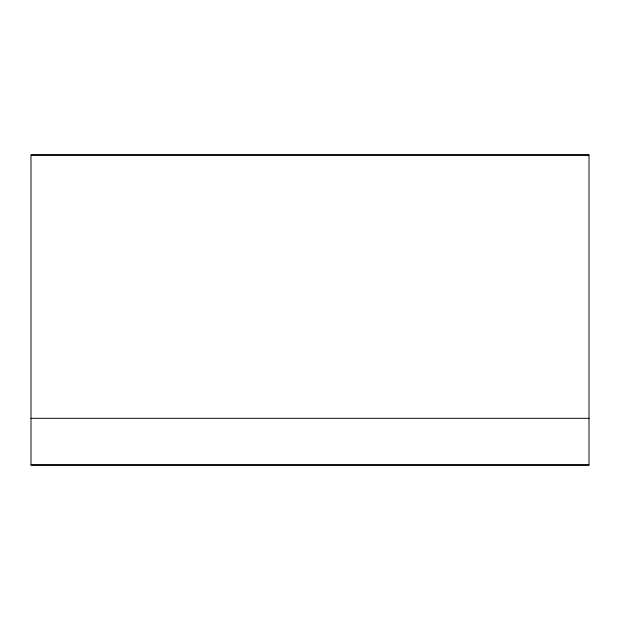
<?xml version="1.0" encoding="UTF-8"?>
<svg xmlns="http://www.w3.org/2000/svg" width="620" height="620" viewBox="0 0 620 620"><rect width="100%" height="100%" fill="white"/><g stroke="black" fill="none" stroke-linecap="round" stroke-linejoin="round"><path stroke-width="0.93" d="M31 154.814L589 154.814M31 418.314L589 418.314M31 464.814L589 464.814M589 155.186L31 155.186L31 465.186L589 465.186L589 155.186"/></g></svg>
